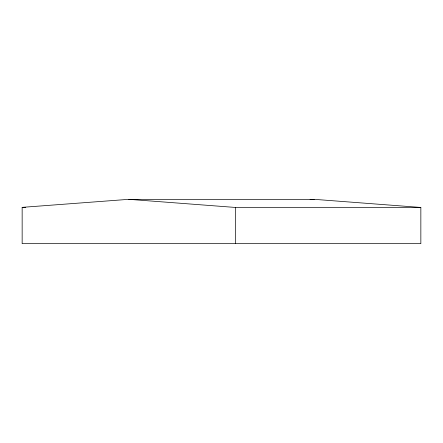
<?xml version="1.0" encoding="UTF-8"?>
<svg xmlns="http://www.w3.org/2000/svg" width="443" height="443" viewBox="0 0 443 443"><rect width="100%" height="100%" fill="white"/><g stroke="black" fill="none" stroke-linecap="round" stroke-linejoin="round"><path stroke-width="0.66" d="M22.15 207.357L128.786 199.333L314.214 199.333L420.85 207.451L420.85 243.667L22.15 243.667L22.15 207.357L25.611 207.357M310.083 199.643L314.214 199.333M128.786 199.333L235.427 207.451L420.85 207.451M235.427 207.451L235.427 243.667"/></g></svg>
